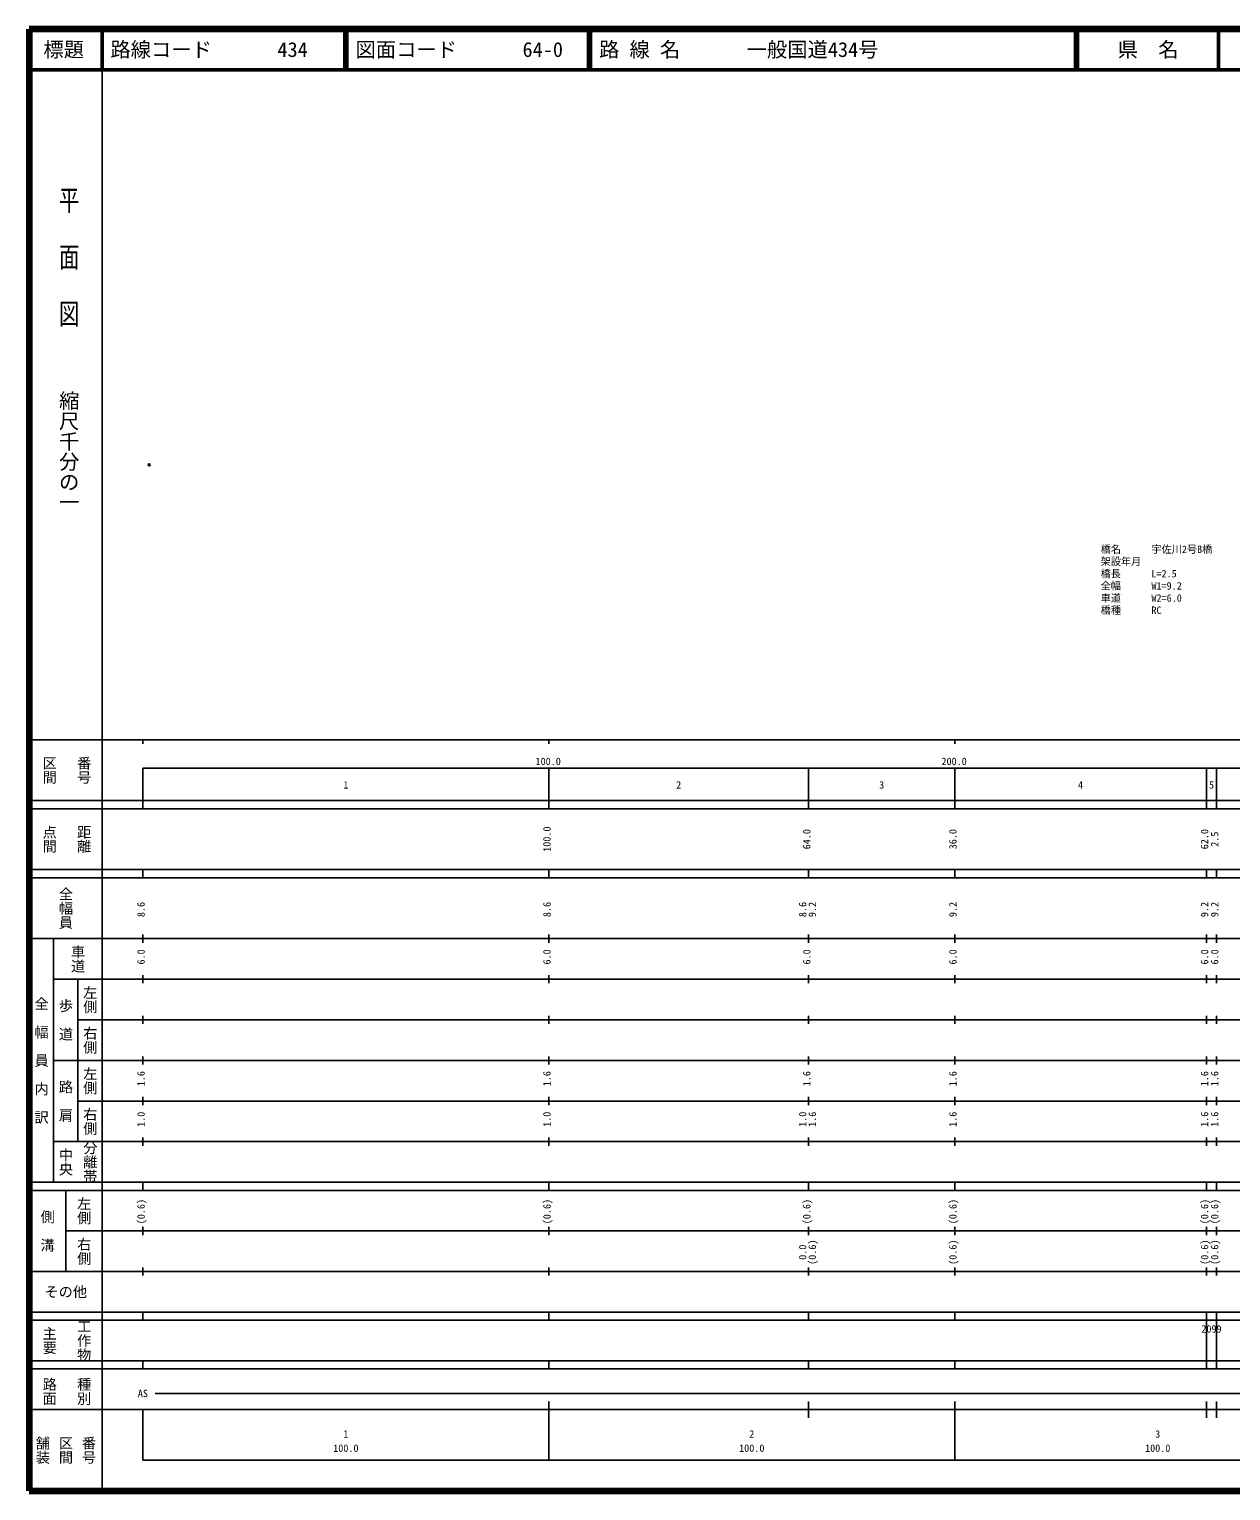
# Model space of a CAD drawing. Units: millimetres on the paper, with parts at other scales. Extents: x 40 to 680, y 20 to 380.
# Drawn here: x 40 to 336, y 20 to 380 of the extents above; entities that cross this region are included whole.
import ezdxf
from ezdxf.enums import TextEntityAlignment as Align

# ---------------------------------------------------------------- set-up
doc = ezdxf.new("R2010")
doc.units = ezdxf.units.MM
doc.header["$PDMODE"] = 32
doc.header["$PDSIZE"] = 0.5
for name, color, linetype in [('M-OTRS', 6, 'Continuous'), ('M-STR-HTXT', 7, 'Continuous'), ('M-TTL-TXT', 7, 'Continuous')]:
    doc.layers.add(name, color=color, linetype=linetype)
for name, color, linetype, lineweight in [('M-TTL', 2, 'Continuous', 140), ('M-TTL-BAND', 7, 'Continuous', 25), ('M-TTL-LINE', 7, 'Continuous', 50)]:
    doc.layers.add(name, color=color, linetype=linetype, lineweight=lineweight)
doc.styles.add('@ＭＳ ゴシック', font='')
doc.styles.add('ＭＳ ゴシック', font='')
doc.styles.get('@ＭＳ ゴシック').set_extended_font_data('@MS Gothic')
doc.styles.get('ＭＳ ゴシック').set_extended_font_data('MS Gothic')

msp = doc.modelspace()

# ---------------------------------------------------------------- linework, layer by layer
at = {"layer": 'M-OTRS'}
msp.add_point((69.571, 272.699), dxfattribs=at)
at = {"layer": 'M-TTL'}
for p, q in [((40, 380), (40, 20)), ((680, 380), (40, 380)), ((40, 20), (680, 20))]:
    msp.add_line(p, q, dxfattribs=at)
at = {"layer": 'M-TTL-BAND'}
for p, q in [((58, 370), (58, 20)), ((40, 205), (579, 205)), ((68, 205), (68, 204)), ((168, 205), (168, 204)), ((268, 205), (268, 204)), ((68, 198), (579, 198)), ((68, 198), (68, 188)), ((168, 188), (168, 198)), ((232, 188), (232, 198)), ((268, 188), (268, 198)), ((330, 188), (330, 198)), ((332.5, 188), (332.5, 198)), ((40, 190), (579, 190)), ((40, 188), (579, 188)), ((40, 173), (579, 173)), ((68, 171), (68, 173)), ((168, 171), (168, 173)), ((232, 171), (232, 173)), ((268, 171), (268, 173)), ((330, 171), (330, 173)), ((332.5, 171), (332.5, 173)), ((40, 171), (579, 171)), ((40, 156), (579, 156)), ((46, 96), (46, 156)), ((68, 155), (68, 157)), ((168, 155), (168, 157)), ((232, 155), (232, 157)), ((268, 155), (268, 157)), ((330, 155), (330, 157)), ((332.5, 155), (332.5, 157)), ((46, 146), (579, 146)), ((52, 146), (52, 106)), ((68, 145), (68, 147)), ((168, 145), (168, 147)), ((232, 145), (232, 147)), ((268, 145), (268, 147)), ((330, 145), (330, 147)), ((332.5, 145), (332.5, 147)), ((68, 135), (68, 137)), ((168, 135), (168, 137)), ((232, 135), (232, 137)), ((268, 135), (268, 137)), ((330, 135), (330, 137)), ((332.5, 135), (332.5, 137)), ((52, 136), (579, 136)), ((46, 126), (579, 126)), ((68, 125), (68, 127)), ((168, 125), (168, 127)), ((232, 125), (232, 127)), ((268, 125), (268, 127)), ((330, 125), (330, 127)), ((332.5, 125), (332.5, 127)), ((52, 116), (579, 116)), ((68, 115), (68, 117)), ((168, 115), (168, 117)), ((232, 115), (232, 117)), ((268, 115), (268, 117)), ((330, 115), (330, 117)), ((332.5, 115), (332.5, 117)), ((46, 106), (579, 106)), ((68, 105), (68, 107)), ((168, 105), (168, 107)), ((232, 105), (232, 107)), ((268, 105), (268, 107)), ((330, 105), (330, 107)), ((332.5, 105), (332.5, 107)), ((40, 96), (579, 96)), ((40, 94), (579, 94)), ((49, 94), (49, 74)), ((68, 94), (68, 96)), ((168, 94), (168, 96)), ((232, 94), (232, 96)), ((268, 94), (268, 96)), ((330, 94), (330, 96)), ((332.5, 94), (332.5, 96)), ((49, 84), (579, 84)), ((68, 83), (68, 85)), ((168, 83), (168, 85)), ((232, 83), (232, 85)), ((268, 83), (268, 85)), ((330, 83), (330, 85)), ((332.5, 83), (332.5, 85)), ((40, 74), (579, 74)), ((68, 73), (68, 75)), ((168, 73), (168, 75)), ((232, 73), (232, 75)), ((268, 73), (268, 75)), ((330, 73), (330, 75)), ((332.5, 73), (332.5, 75)), ((40, 64), (579, 64)), ((40, 62), (579, 62)), ((68, 62), (68, 64)), ((168, 62), (168, 64)), ((232, 62), (232, 64)), ((268, 62), (268, 64)), ((330, 62), (330, 64)), ((330, 52), (330, 62)), ((332.5, 62), (332.5, 64)), ((332.5, 52), (332.5, 62)), ((40, 52), (579, 52)), ((68, 50), (68, 52)), ((168, 50), (168, 52)), ((232, 50), (232, 52)), ((268, 50), (268, 52)), ((330, 50), (330, 52)), ((332.5, 50), (332.5, 52)), ((40, 50), (579, 50)), ((71, 44), (565, 44)), ((40, 40), (579, 40)), ((68, 40), (68, 27.5)), ((168, 27.5), (168, 42)), ((232, 38), (232, 42)), ((268, 27.5), (268, 42)), ((330, 38), (330, 42)), ((332.5, 38), (332.5, 42)), ((68, 27.5), (579, 27.5))]:
    msp.add_line(p, q, dxfattribs=at)
at = {"layer": 'M-TTL-LINE'}
for p, q in [((58, 380), (58, 370)), ((117.75, 380), (117.75, 370)), ((118.25, 380), (118.25, 370)), ((177.75, 380), (177.75, 370)), ((178.25, 380), (178.25, 370)), ((297.75, 380), (297.75, 370)), ((298.25, 380), (298.25, 370)), ((333, 380), (333, 370)), ((40, 370), (680, 370))]:
    msp.add_line(p, q, dxfattribs=at)

# ---------------------------------------------------------------- texts
at = {"layer": 'M-STR-HTXT', "style": 'ＭＳ ゴシック'}
for s, p in [('橋名\u3000\u3000\u3000宇佐川2号B橋', (303.95, 250.435)), ('架設年月\u3000', (303.95, 247.435)), ('橋長\u3000\u3000\u3000L=2.5', (303.95, 244.435)), ('全幅\u3000\u3000\u3000W1=9.2', (303.95, 241.435)), ('橋種\u3000\u3000\u3000RC', (303.95, 235.435)), ('車道\u3000\u3000\u3000W2=6.0', (303.95, 238.435))]:
    msp.add_text(s, height=1.833, dxfattribs=at).set_placement(p, align=Align.BOTTOM_LEFT)
at = {"layer": 'M-TTL-BAND', "style": '@ＭＳ ゴシック', "width": 1.4}
msp.add_text('平  面  図', height=3.666, rotation=270, dxfattribs=at).set_placement((49.777, 306.475), align=Align.MIDDLE_RIGHT)
at = {"layer": 'M-TTL-BAND', "style": '@ＭＳ ゴシック'}
msp.add_text('縮尺千分の一', height=3.666, rotation=270, dxfattribs=at).set_placement((49.777, 261.03), align=Align.MIDDLE_RIGHT)
for s, p in [('区間', (45, 197.5)), ('番号', (53.5, 197.5)), ('点間', (45, 180.5)), ('距離', (53.5, 180.5)), ('全幅員', (49, 163.5)), ('車道', (52, 151)), ('左側', (55, 141)), ('全\u3000幅\u3000員\u3000内\u3000訳', (43, 126)), ('歩\u3000道', (49, 136)), ('右側', (55, 131)), ('左側', (55, 121)), ('路\u3000肩', (49, 116)), ('右側', (55, 111)), ('分離帯', (55, 101)), ('中央', (49, 101)), ('左側', (53.5, 89)), ('側\u3000溝', (44.5, 84)), ('右側', (53.5, 79)), ('工作物', (53.5, 57)), ('主要', (45, 57)), ('路面', (45, 44.5)), ('種別', (53.5, 44.5)), ('舗装', (43.333, 30)), ('区間', (49, 30)), ('番号', (54.667, 30))]:
    msp.add_text(s, height=2.566, rotation=270, dxfattribs=at).set_placement(p, align=Align.MIDDLE_CENTER)
at = {"layer": 'M-TTL-BAND', "style": 'ＭＳ ゴシック'}
for s, p in [('100.0', (167.844, 198.195)), ('200.0', (267.844, 198.195)), ('1', (118, 192.405)), ('2', (200, 192.405)), ('3', (250, 192.405)), ('4', (299, 192.405)), ('5', (331.25, 192.405)), ('AS', (68, 42.5)), ('1', (118, 32.523)), ('2', (218, 32.523)), ('3', (318, 32.523)), ('100.0', (118, 29.033)), ('100.0', (218, 29.033)), ('100.0', (318, 29.033))]:
    msp.add_text(s, height=1.833, dxfattribs=at).set_placement(p, align=Align.BOTTOM_CENTER)
for s, p in [('100.0', (169, 180.5)), ('64.0', (233, 180.5)), ('36.0', (269, 180.5)), ('62.0', (331, 180.5)), ('2.5', (333.5, 180.5)), ('8.6', (69, 163.174)), ('8.6', (169, 163.174)), ('8.6', (232, 163.174)), ('9.2', (234.37, 163.174)), ('9.2', (269, 163.174)), ('9.2', (331, 163.174)), ('9.2', (333.5, 163.174)), ('6.0', (69, 151.5)), ('6.0', (169, 151.5)), ('6.0', (233, 151.5)), ('6.0', (269, 151.5)), ('6.0', (331, 151.5)), ('6.0', (333.5, 151.5)), ('1.6', (69, 121.5)), ('1.6', (169, 121.5)), ('1.6', (233, 121.5)), ('1.6', (269, 121.5)), ('1.6', (331, 121.5)), ('1.6', (333.5, 121.5)), ('1.0', (69, 111.5)), ('1.0', (169, 111.5)), ('1.0', (232, 111.5)), ('1.6', (234.37, 111.5)), ('1.6', (269, 111.5)), ('1.6', (331, 111.5)), ('1.6', (333.5, 111.5)), ('(0.6)', (69, 88.764)), ('(0.6)', (169, 88.764)), ('(0.6)', (233, 88.764)), ('(0.6)', (269, 88.764)), ('(0.6)', (331, 88.764)), ('(0.6)', (333.5, 88.764)), ('0.0', (232, 78.764)), ('(0.6)', (234.37, 78.764)), ('(0.6)', (269, 78.764)), ('(0.6)', (331, 78.764)), ('(0.6)', (333.5, 78.764))]:
    msp.add_text(s, height=1.833, rotation=90, dxfattribs=at).set_placement(p, align=Align.BOTTOM_CENTER)
msp.add_text('その他', height=2.566, dxfattribs=at).set_placement((49, 69), align=Align.MIDDLE_CENTER)
msp.add_text('2099', height=1.833, dxfattribs=at).set_placement((328.75, 58.405), align=Align.BOTTOM_LEFT)
at = {"layer": 'M-TTL-TXT', "style": 'ＭＳ ゴシック'}
for s, p in [('標題', (48.5, 375)), ('県\u3000名', (315.625, 375))]:
    msp.add_text(s, height=3.666, dxfattribs=at).set_placement(p, align=Align.MIDDLE_CENTER)
for s, p in [('路線コード', (60, 375)), ('434', (101.142, 375)), ('図面コード', (120.38, 375)), ('64-0', (161.521, 375)), ('路 線 名', (180.38, 375)), ('一般国道434号', (216.734, 375))]:
    msp.add_text(s, height=3.666, dxfattribs=at).set_placement(p, align=Align.MIDDLE_LEFT)

doc.saveas('drawing.dxf')
